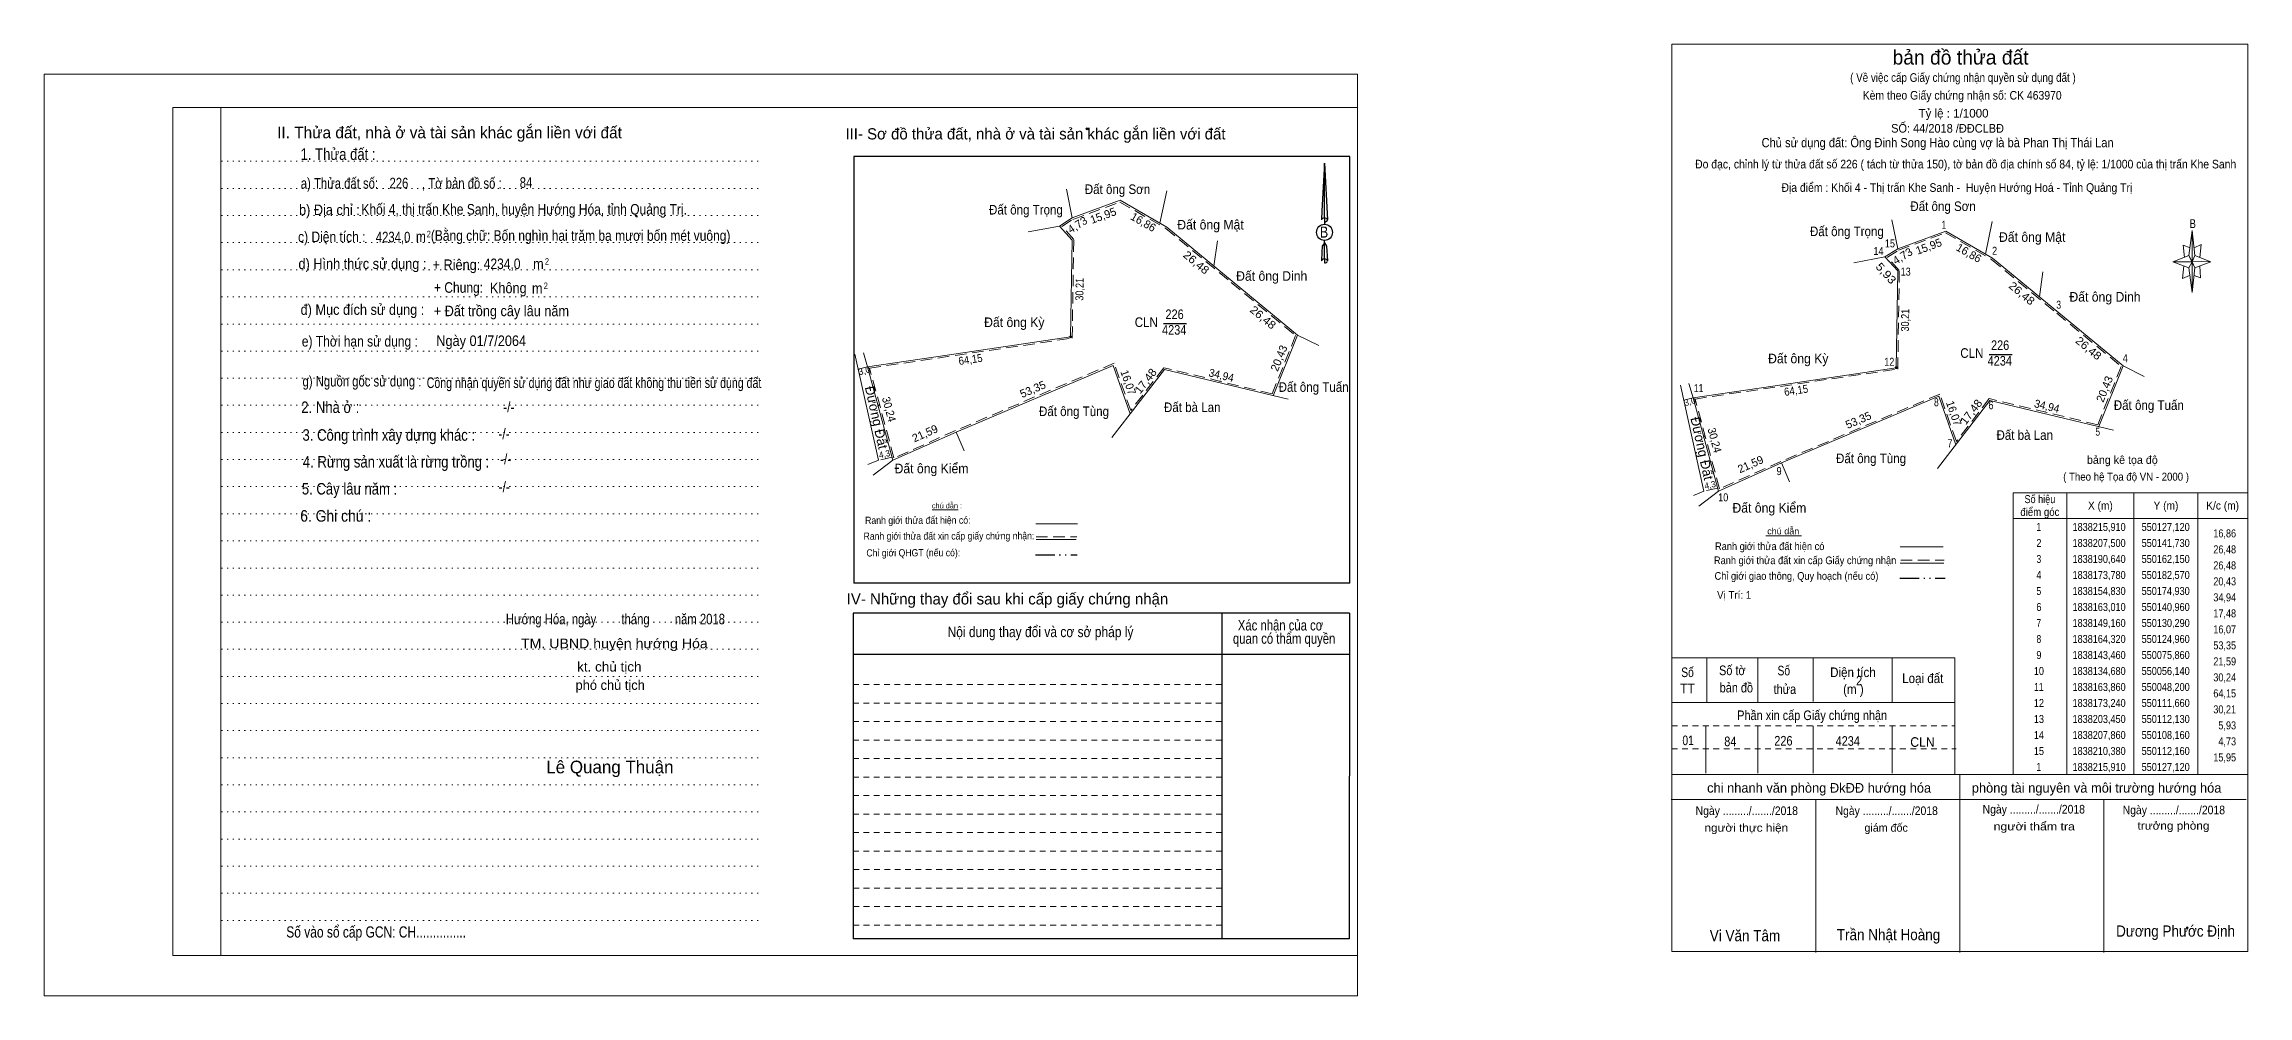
# Model space of a CAD drawing. Header units: metres. Extents: x 549105 to 551554, y 1837879 to 1838274.
# Drawn here: x 549533 to 550222, y 1837977 to 1838274 of the extents above; entities that cross this region are included whole.
import ezdxf
from ezdxf.enums import TextEntityAlignment as Align

# ---------------------------------------------------------------- set-up
doc = ezdxf.new("R2010")
doc.units = ezdxf.units.M
doc.header["$LTSCALE"] = 1.2
doc.header["$PDMODE"] = 32
doc.header["$PDSIZE"] = 0.6
for name, pattern in [('DASH_DOUBLE_DOT', [9.2, 5, -1.2, 0.3, -1.2, 0.3, -1.2]), ('DOTTED', [1.5, 0.3, -1.2]), ('MEDIUM_DASHED', [4.5, 3, -1.5]), ('SHORT_DASHED', [2.7, 1.5, -1.2])]:
    doc.linetypes.add(name, pattern=pattern)
for name, color, linetype, lineweight in [('1', 7, 'DOTTED', 13), ('10', 7, 'Continuous', 13), ('18', 7, 'Continuous', 25), ('2', 7, 'SHORT_DASHED', 13), ('22', 7, 'Continuous', 13), ('28', 7, 'Continuous', 25), ('5', 7, 'Continuous', 13), ('55', 7, 'Continuous', 13), ('62', 7, 'Continuous', 13), ('63', 7, 'Continuous', 13)]:
    doc.layers.add(name, color=color, linetype=linetype, lineweight=lineweight)

msp = doc.modelspace()

# ---------------------------------------------------------------- linework, layer by layer
at = {"layer": '1', "linetype": 'Continuous'}
for p, q in [((549573.16, 1838254.52), (549943.36, 1838254.52)), ((549573.16, 1838254.52), (549573.16, 1837989.52)), ((549943.36, 1838254.52), (549943.36, 1837987.32)), ((549573.16, 1837989.52), (549943.36, 1837989.52))]:
    msp.add_line(p, q, dxfattribs=at)
at = {"layer": '1'}
for p, q in [((549588.16, 1838254.52), (549588.16, 1837989.52)), ((549588.16, 1838254.52), (549588.16, 1837989.52)), ((549588.32, 1838237.72), (549757.4, 1838237.72)), ((549588.32, 1838229.24), (549757.4, 1838229.24)), ((549588.32, 1838220.8), (549757.4, 1838220.8)), ((549588.32, 1838212.32), (549757.4, 1838212.32)), ((549588.32, 1838203.84), (549757.4, 1838203.84)), ((549588.32, 1838195.36), (549757.4, 1838195.36)), ((549588.32, 1838186.88), (549757.4, 1838186.88)), ((549588.32, 1838178.44), (549757.4, 1838178.44)), ((549588.32, 1838169.96), (549757.4, 1838169.96)), ((549588.32, 1838161.48), (549757.4, 1838161.48)), ((549588.32, 1838153), (549757.4, 1838153)), ((549588.32, 1838144.56), (549757.4, 1838144.56)), ((549588.32, 1838136.08), (549757.4, 1838136.08)), ((549588.32, 1838127.6), (549757.4, 1838127.6)), ((549588.32, 1838119.12), (549757.4, 1838119.12)), ((549588.32, 1838110.64), (549757.4, 1838110.64)), ((549588.32, 1838102.16), (549757.4, 1838102.16)), ((549588.32, 1838093.72), (549757.4, 1838093.72)), ((549588.32, 1838085.24), (549757.4, 1838085.24)), ((549588.32, 1838076.76), (549757.4, 1838076.76)), ((549588.32, 1838068.28), (549757.4, 1838068.28)), ((549588.32, 1838059.84), (549757.4, 1838059.84)), ((549588.32, 1838051.36), (549757.4, 1838051.36)), ((549588.32, 1838042.88), (549757.4, 1838042.88)), ((549588.32, 1838034.4), (549757.4, 1838034.4)), ((549588.32, 1838025.92), (549757.4, 1838025.92)), ((549588.32, 1838017.48), (549757.4, 1838017.48)), ((549588.32, 1838009), (549757.4, 1838009)), ((549588.32, 1838000.52), (549757.4, 1838000.52))]:
    msp.add_line(p, q, dxfattribs=at)
at = {"layer": '1', "linetype": 'Continuous'}
for points in [[(549532.96, 1837976.92), (549943.36, 1837976.92), (549943.36, 1838264.92), (549532.96, 1838264.92)], [(549588.16, 1838254.52), (549943.36, 1838254.52), (549943.36, 1837989.52), (549588.16, 1837989.52)]]:
    msp.add_lwpolyline(points, close=True, dxfattribs=at)
at = {"layer": '10'}
for p, q in [((549852.4, 1838229.05), (549854.21, 1838220.03)), ((549869.17, 1838225.56), (549854.21, 1838220.03)), ((549869.17, 1838225.56), (549883.78, 1838217.15)), ((549883.72, 1838228.53), (549881.59, 1838218.41)), ((549854.21, 1838220.03), (549850.21, 1838217.51)), ((550110.35, 1838219.4), (550112.16, 1838210.38)), ((550141.67, 1838218.88), (550139.54, 1838208.76)), ((549854.18, 1838213.1), (549853.71, 1838182.89)), ((549924.62, 1838183.43), (549883.78, 1838217.15)), ((549898.48, 1838205.01), (549899.55, 1838212.88)), ((550127.12, 1838215.91), (550112.16, 1838210.38)), ((550127.12, 1838215.91), (550141.73, 1838207.5)), ((550112.16, 1838210.38), (550108.16, 1838207.86)), ((550182.57, 1838173.78), (550141.73, 1838207.5)), ((550112.13, 1838203.45), (550111.66, 1838173.24)), ((550156.43, 1838195.36), (550157.5, 1838203.23)), ((549916.98, 1838164.48), (549924.62, 1838183.43)), ((549931.23, 1838180.13), (549924.62, 1838183.43)), ((549790.25, 1838173.51), (549788.97, 1838177.9)), ((549798.19, 1838144.33), (549790.25, 1838173.51)), ((549817.91, 1838153.11), (549867.01, 1838173.97)), ((549883.01, 1838172.66), (549866.61, 1838151.37)), ((549867.01, 1838173.97), (549872.34, 1838158.81)), ((549883.01, 1838172.66), (549921.65, 1838163.35)), ((550174.93, 1838154.83), (550182.57, 1838173.78)), ((550189.18, 1838170.48), (550182.57, 1838173.78)), ((550048.2, 1838163.86), (550046.92, 1838168.25)), ((550056.14, 1838134.68), (550048.2, 1838163.86)), ((550075.86, 1838143.46), (550124.96, 1838164.32)), ((550140.96, 1838163.01), (550124.56, 1838141.72)), ((550124.96, 1838164.32), (550130.29, 1838149.16)), ((550140.96, 1838163.01), (550179.6, 1838153.7)), ((549798.19, 1838144.33), (549817.91, 1838153.11)), ((549792.02, 1838139.63), (549798.19, 1838144.33)), ((550056.14, 1838134.68), (550075.86, 1838143.46)), ((550049.97, 1838129.98), (550056.14, 1838134.68))]:
    msp.add_line(p, q, dxfattribs=at)
at = {"layer": '10', "lineweight": 25}
for p, q in [((549882.77, 1838187.04), (549889.91, 1838187.04)), ((550140.72, 1838177.39), (550147.86, 1838177.39))]:
    msp.add_line(p, q, dxfattribs=at)
at = {"layer": '10', "linetype": 'MEDIUM_DASHED'}
for p, q in [((549787.37, 1838172.73), (549790.25, 1838173.51)), ((550045.32, 1838163.08), (550048.2, 1838163.86)), ((549797.94, 1838145.24), (549793.65, 1838144.29)), ((550055.89, 1838135.59), (550051.6, 1838134.64))]:
    msp.add_line(p, q, dxfattribs=at)
for points in [[(549869.12, 1838225.01), (549883.49, 1838216.74), (549903.88, 1838199.9), (549924.02, 1838183.28), (549916.68, 1838165.07), (549882.81, 1838173.22), (549872.51, 1838159.84), (549867.3, 1838174.64), (549817.71, 1838153.57), (549798.52, 1838145.02), (549790.88, 1838173.1), (549854.2, 1838182.46), (549854.68, 1838213.29), (549850.98, 1838217.4), (549854.43, 1838219.58)], [(550127.07, 1838215.36), (550141.44, 1838207.09), (550161.83, 1838190.25), (550181.97, 1838173.63), (550174.63, 1838155.42), (550140.76, 1838163.57), (550130.46, 1838150.19), (550125.25, 1838164.99), (550075.66, 1838143.92), (550056.47, 1838135.37), (550048.83, 1838163.45), (550112.15, 1838172.81), (550112.63, 1838203.64), (550108.93, 1838207.75), (550112.38, 1838209.93)]]:
    msp.add_lwpolyline(points, close=True, dxfattribs=at)
at = {"layer": '10'}
for points in [[(549854.18, 1838213.1), (549850.21, 1838217.51), (549840.49, 1838215.68)], [(550112.13, 1838203.45), (550108.16, 1838207.86), (550098.44, 1838206.03)], [(549786.33, 1838177.43), (549793.65, 1838144.29), (549790.36, 1838142.99)], [(549853.71, 1838182.89), (549815.12, 1838177.15), (549790.25, 1838173.51)], [(550111.66, 1838173.24), (550073.07, 1838167.5), (550048.2, 1838163.86)], [(550044.28, 1838167.78), (550051.6, 1838134.64), (550048.31, 1838133.34)], [(549798.19, 1838144.33), (549817.91, 1838153.11), (549820.41, 1838147.22)], [(550056.14, 1838134.68), (550075.86, 1838143.46), (550078.36, 1838137.57)]]:
    msp.add_lwpolyline(points, dxfattribs=at)
for p in [(549853.71, 1838182.89), (550111.66, 1838173.24)]:
    msp.add_point(p, dxfattribs=at)
at = {"layer": '18'}
for p, q in [((549933, 1838237.12), (549933.92, 1838219.44)), ((549933, 1838237.12), (549933.92, 1838219.44)), ((549933, 1838237.12), (549933.92, 1838219.44)), ((549932.24, 1838222.2), (549932.08, 1838219.48)), ((549933, 1838220.04), (549933, 1838219.36)), ((549933, 1838219.36), (549933, 1838218.84)), ((549933, 1838218.84), (549933, 1838218.16)), ((549933, 1838218.84), (549933, 1838218.16)), ((549933, 1838218.84), (549933, 1838218.16)), ((549933.92, 1838219.44), (549933.92, 1838219.48)), ((549933, 1838212.2), (549933, 1838213)), ((549933, 1838212.2), (549933, 1838213)), ((549933, 1838212.2), (549933, 1838213)), ((549933, 1838212.2), (549933.68, 1838211.24)), ((549933, 1838212.2), (549933.68, 1838211.24)), ((549933, 1838212.2), (549933.68, 1838211.24)), ((549933.68, 1838211.24), (549933.92, 1838206.6)), ((549933.68, 1838211.24), (549933.92, 1838206.6)), ((549933.68, 1838211.24), (549933.92, 1838206.6)), ((549933, 1838207.2), (549933, 1838206.52)), ((549933, 1838206.52), (549933, 1838206)), ((549933.92, 1838206.6), (549933.92, 1838206.64))]:
    msp.add_line(p, q, dxfattribs=at)
for points in [[(549933, 1838220.04), (549933, 1838237.12), (549932.24, 1838222.2)], [(549933, 1838207.2), (549933, 1838212.2), (549932.32, 1838211.24), (549932.24, 1838209.36), (549932.08, 1838206.64)]]:
    msp.add_lwpolyline(points, dxfattribs=at)
msp.add_ellipse((549933.027, 1838215.529), major_axis=(0, 2.516), ratio=0.983453, dxfattribs=at)
for centre, start_param, end_param in [((549933.028, 1838219.406), 1.5707963, 3.074452), ((549933.028, 1838219.406), 0.0671406, 1.5707963), ((549933.028, 1838219.406), 4.712389, 6.2831853), ((549933.028, 1838206.565), 2.4910694, 3.0742784), ((549933.028, 1838206.565), 1.5707963, 2.4910694), ((549933.028, 1838206.565), 0.0671406, 1.5707963), ((549933.028, 1838206.565), 4.712389, 6.2831853)]:
    msp.add_ellipse(centre, major_axis=(0.907, 0), ratio=0.655448, start_param=start_param, end_param=end_param, dxfattribs=at)
at = {"layer": '2'}
for p, q in [((549900.92, 1838068.44), (549785.76, 1838068.44)), ((549900.92, 1838062.68), (549785.76, 1838062.68)), ((549900.92, 1838056.88), (549785.76, 1838056.88)), ((549900.92, 1838051.12), (549785.76, 1838051.12)), ((549900.96, 1838045.32), (549785.76, 1838045.32)), ((549900.96, 1838039.52), (549785.76, 1838039.52)), ((549900.96, 1838033.76), (549785.76, 1838033.76)), ((549900.96, 1838027.96), (549785.76, 1838027.96)), ((549900.96, 1838022.16), (549785.76, 1838022.16)), ((549901, 1838016.4), (549785.76, 1838016.4)), ((549901, 1838010.6), (549785.76, 1838010.6)), ((549901, 1838004.84), (549785.76, 1838004.84)), ((549901, 1837999.04), (549785.76, 1837999.04))]:
    msp.add_line(p, q, dxfattribs=at)
at = {"layer": '22'}
for p, q in [((550131.52, 1837990.48), (550131.56, 1838046.24)), ((550086.52, 1837990.52), (550086.56, 1838038.28)), ((550176.52, 1837990.44), (550176.56, 1838038.28))]:
    msp.add_line(p, q, dxfattribs=at)
at = {"layer": '28'}
for p, q in [((549785.92, 1838239.2), (549785.92, 1838105.92)), ((549940.96, 1838105.92), (549785.92, 1838105.92)), ((549900.92, 1838096.52), (549901, 1837994.76)), ((549940.8, 1838096.52), (549940.72, 1837994.76)), ((549940.8, 1838083.6), (549785.76, 1838083.6)), ((549940.72, 1837994.76), (549785.76, 1837994.76))]:
    msp.add_line(p, q, dxfattribs=at)
at = {"layer": '28', "linetype": 'SHORT_DASHED', "lineweight": 13}
msp.add_line((549900.92, 1838074.24), (549785.76, 1838074.24), dxfattribs=at)
at = {"layer": '28'}
for points in [[(549940.96, 1838105.92), (549940.96, 1838239.2), (549785.92, 1838239.2)], [(549940.8, 1838096.52), (549785.76, 1838096.52), (549785.76, 1837994.76)]]:
    msp.add_lwpolyline(points, dxfattribs=at)
msp.add_point((549858.84, 1838247.84), dxfattribs=at)
at = {"layer": '5'}
msp.add_line((550041.4, 1838038.28), (550221, 1838038.28), dxfattribs=at)
msp.add_lwpolyline([(550041.56, 1838274.36), (550221.56, 1838274.36), (550221.56, 1837990.76), (550041.56, 1837990.76)], close=True, dxfattribs=at)
at = {"layer": '55'}
for p, q in [((549810.44, 1838128.84), (549818.56, 1838128.8)), ((549842.82, 1838124.48), (549855.82, 1838124.48)), ((549842.94, 1838119.56), (549855.42, 1838119.56)), ((549842.94, 1838119.56), (549855.42, 1838119.56))]:
    msp.add_line(p, q, dxfattribs=at)
at = {"layer": '55', "linetype": 'DASH_DOUBLE_DOT', "lineweight": 25}
msp.add_line((549842.74, 1838114.76), (549855.74, 1838114.76), dxfattribs=at)
at = {"layer": '55', "linetype": 'MEDIUM_DASHED'}
msp.add_line((549842.9, 1838120.4), (549855.7, 1838120.4), dxfattribs=at)
at = {"layer": '62'}
for p, q in [((550203.12, 1838208.28), (550204.12, 1838216.08)), ((550203.12, 1838204.48), (550198.12, 1838206.28)), ((550204.92, 1838204.48), (550204.12, 1838196.68)), ((550204.92, 1838208.28), (550209.92, 1838206.28)), ((550206.52, 1838205.08), (550206.72, 1838201.28)), ((550206.72, 1838201.28), (550204.72, 1838202.08)), ((550070.88, 1838120.7), (550082.08, 1838120.7)), ((550112.9, 1838117.28), (550126.36, 1838117.28)), ((550112.94, 1838112.16), (550126.52, 1838112.16)), ((550041.56, 1838082.56), (550129.96, 1838082.56)), ((550052.48, 1838082.56), (550052.48, 1838068.56)), ((550068.48, 1838082.56), (550068.48, 1838068.56)), ((550085.76, 1838082.56), (550085.76, 1838068.88)), ((550110.36, 1838082.56), (550110.36, 1838068.56)), ((550129.96, 1838082.56), (550129.96, 1838046.16)), ((550041.56, 1838068.56), (550129.96, 1838068.56)), ((550052.16, 1838061.36), (550052.16, 1838046.56)), ((550068.48, 1838061.36), (550068.48, 1838046.56)), ((550085.76, 1838061.36), (550085.76, 1838046.56)), ((550110.36, 1838061.36), (550110.36, 1838046.56)), ((550041.56, 1838046.16), (550221.56, 1838046.16))]:
    msp.add_line(p, q, dxfattribs=at)
at = {"layer": '62', "linetype": 'MEDIUM_DASHED'}
msp.add_line((550113.06, 1838113.08), (550126.64, 1838113.08), dxfattribs=at)
at = {"layer": '62', "linetype": 'DASH_DOUBLE_DOT', "lineweight": 25}
msp.add_line((550112.82, 1838107.44), (550127, 1838107.44), dxfattribs=at)
at = {"layer": '62', "linetype": 'SHORT_DASHED'}
for p, q in [((550041.56, 1838061.36), (550129.96, 1838061.36)), ((550041.56, 1838054.16), (550130.36, 1838054.16))]:
    msp.add_line(p, q, dxfattribs=at)
at = {"layer": '62'}
for points in [[(550203.52, 1838210.68), (550201.32, 1838211.48), (550201.72, 1838207.68)], [(550204.72, 1838210.68), (550206.92, 1838211.68), (550206.52, 1838207.68)], [(550204.12, 1838206.28), (550203.12, 1838208.28), (550198.12, 1838206.28)], [(550201.52, 1838205.08), (550201.12, 1838201.08), (550203.32, 1838202.08)], [(550204.12, 1838206.28), (550204.92, 1838204.48), (550209.92, 1838206.28)]]:
    msp.add_lwpolyline(points, dxfattribs=at)
for points in [[(550204.12, 1838216.08), (550204.92, 1838208.28), (550204.12, 1838206.28)], [(550204.12, 1838206.28), (550198.12, 1838206.28), (550203.12, 1838208.28), (550204.92, 1838204.48), (550209.92, 1838206.28), (550204.12, 1838206.48)], [(550204.12, 1838206.28), (550204.12, 1838196.68), (550203.12, 1838204.48)]]:
    msp.add_lwpolyline(points, close=True, dxfattribs=at)
msp.add_point((550202.62, 1837998.2), dxfattribs=at)
at = {"layer": '63'}
for p, q in [((550164.96, 1838134.16), (550164.96, 1838046.16)), ((550185.96, 1838134.16), (550185.96, 1838046.16)), ((550205.96, 1838134.16), (550205.96, 1838046.16)), ((550148.16, 1838126.16), (550221.56, 1838126.16))]:
    msp.add_line(p, q, dxfattribs=at)
msp.add_lwpolyline([(550148.16, 1838134.16), (550221.56, 1838134.16), (550221.56, 1838046.16), (550148.16, 1838046.16)], close=True, dxfattribs=at)

# ---------------------------------------------------------------- texts
at = {"layer": '10'}
for s, width, p in [('Đất ông Sơn', 0.9, (549868.35, 1838227.5)), ('Đất ông Sơn', 0.9, (550126.3, 1838222.19)), ('Đất ông Trọng', 0.9, (549839.745, 1838221.1)), ('Đất ông Mật', 0.95, (549897.41, 1838216.42)), ('Đất ông Trọng', 0.9, (550096.255, 1838214.34)), ('Đất ông Mật', 0.95, (550154.16, 1838212.56)), ('Đất ông Dinh', 0.95, (549916.545, 1838200.39)), ('Đất ông Dinh', 0.95, (550176.905, 1838193.88)), ('226', 0.85, (549886.19, 1838188.42)), ('Đất ông Kỳ', 0.95, (549836.115, 1838185.93)), ('4234', 0.85, (549886.075, 1838183.55)), ('Đất ông Kỳ', 0.95, (550081.065, 1838174.6)), ('4234', 0.85, (550144.025, 1838173.9)), ('226', 0.85, (550144.14, 1838178.77)), ('Đất bà Lan', 0.9, (549891.71, 1838159.37)), ('Đất ông Tuấn', 0.9, (549929.635, 1838165.69)), ('Đất ông Tuấn', 0.9, (550190.595, 1838160.02)), ('Đất ông Tùng', 0.9, (549854.765, 1838158.11)), ('Đất bà Lan', 0.9, (550151.83, 1838150.69)), ('Đất ông Kiểm', 0.95, (549810.24, 1838140.24)), ('Đất ông Tùng', 0.9, (550103.805, 1838143.4)), ('Đất ông Kiểm', 0.95, (550072.04, 1838127.94))]:
    msp.add_text(s, height=3, dxfattribs=dict(at, width=width)).set_placement(p, align=Align.CENTER)
for s, height, rotation, p in [('4,73', 2.5, 32.211, (549856.489, 1838216.823)), ('15,95', 2.5, 20.287, (549864.317, 1838219.603)), ('16,86', 2.5, 330.074, (549875.796, 1838217.642)), ('15,95', 2.5, 20.287, (550122.267, 1838209.953)), ('16,86', 2.5, 330.074, (550133.746, 1838207.992)), ('4,73', 2.5, 32.211, (550114.319, 1838207.053)), ('20,43', 2.5, 68.042, (549919.971, 1838175.743)), ('3,0', 2, 15.154, (549789.494, 1838171.328)), ('20,43', 2.5, 68.042, (550177.921, 1838166.093)), ('Đường Đất', 3, 282.456, (549791.553, 1838157.344)), ('53,35', 2.5, 23.018, (549842.376, 1838165.359)), ('3,0', 2, 15.154, (550047.444, 1838161.678)), ('Đường Đất', 3, 282.456, (550049.503, 1838147.694)), ('53,35', 2.5, 23.018, (550100.326, 1838155.709)), ('21,59', 2.5, 24, (549808.707, 1838151.565)), ('21,59', 2.5, 24, (550066.657, 1838141.915))]:
    msp.add_text(s, height=height, rotation=rotation, dxfattribs=at).set_placement(p, align=Align.CENTER)
for s, height, width, p in [(' 1', 2.5, 0.75, (550127.27, 1838216.64)), (' 14', 2.5, 0.85, (550107.72, 1838208.45)), (' 15', 2.5, 0.85, (550111.28, 1838210.82)), (' 2', 2.5, 0.85, (550143.19, 1838208.52)), (' 13', 2.5, 0.85, (550116.21, 1838202)), (' 3', 2.5, 0.8, (550163.17, 1838191.66)), ('CLN ', 3, 0.9, (549881.97, 1838185.96)), ('CLN ', 3, 0.9, (550139.92, 1838176.31)), (' 4', 2.5, 0.85, (550184.03, 1838174.95)), (' 12', 2.5, 0.85, (550111.08, 1838173.82)), (' 11', 2.5, 0.8, (550051.41, 1838165.61)), (' 8', 2.5, 0.8, (550124.96, 1838161.19)), (' 6', 2.5, 0.85, (550142.06, 1838160.25)), (' 7', 2.5, 0.8, (550129.19, 1838148.36)), (' 5', 2.5, 0.8, (550175.37, 1838151.99)), (' 9', 2.5, 0.85, (550075.86, 1838139.67)), (' 10', 2.5, 0.85, (550059.2, 1838131.47))]:
    msp.add_text(s, height=height, dxfattribs=dict(at, width=width)).set_placement(p, align=Align.RIGHT)
for s, height, rotation, width, p in [('26,48', 2.5, 320.455, 1.1, (549892.169, 1838205.151)), ('5,93', 2.5, 311.994, 1.15, (550107.541, 1838201.901)), ('30,21', 2.5, 89.109, 0.85, (549857.735, 1838197.716)), ('26,48', 2.5, 320.455, 1.1, (550150.119, 1838195.501)), ('26,48', 2.5, 320.455, 1.1, (549913.029, 1838187.991)), ('30,21', 2.5, 89.109, 0.85, (550115.685, 1838188.066)), ('64,15', 2.5, 8.408, 0.9, (549822.607, 1838174.591)), ('26,48', 2.5, 320.455, 1.1, (550170.979, 1838178.341)), ('16,07', 2.5, 289.371, 0.95, (549870.544, 1838168.235)), ('17,48', 2.5, 52.389, 1.05, (549878.125, 1838168.302)), ('34,94', 2.5, 346.461, 0.95, (549900.512, 1838169.66)), ('30,24', 2.5, 285.222, 0.95, (549795.773, 1838159.898)), ('64,15', 2.5, 8.408, 0.9, (550080.557, 1838164.941)), ('16,07', 2.5, 289.371, 0.95, (550128.494, 1838158.585)), ('17,48', 2.5, 52.389, 1.05, (550136.075, 1838158.652)), ('34,94', 2.5, 346.461, 0.95, (550158.462, 1838160.01)), ('30,24', 2.5, 285.222, 0.95, (550053.723, 1838150.248)), ('4,3', 2, 12.486, 0.95, (549795.769, 1838145.281)), ('4,3', 2, 12.486, 0.95, (550053.719, 1838135.631))]:
    msp.add_text(s, height=height, rotation=rotation, dxfattribs=dict(at, width=width)).set_placement(p, align=Align.CENTER)
at = {"layer": '18'}
for s, height, p in [('II. Thửa đất, nhà ở và tài sản khác gắn liền với đất', 3.6, (549659.64, 1838244.92)), ('phó chủ tịch', 3, (549709.84, 1838072.56)), ('Lê Quang Thuận', 3.96, (549709.755, 1838046.48))]:
    msp.add_text(s, height=height, dxfattribs=at).set_placement(p, align=Align.CENTER)
for s, height, width, p in [('1. Thửa đất :', 3.6, 0.85, (549624.815, 1838238.16)), ('a) Thửa đất số:              , Tờ bản đồ số : ', 3.3, 0.8, (549645.035, 1838229.2)), ('226', 3.3, 0.8, (549643.835, 1838229.28)), ('84', 3.3, 0.8, (549683.54, 1838229.44)), ('Khối 4, thị trấn Khe Sanh, huyện Hướng Hóa, tỉnh Quảng Trị.', 3.3, 0.85, (549682.965, 1838221.08)), ('b) Địa chỉ : ', 3.3, 0.9, (549622.66, 1838220.92)), ('c) Diện tích :                                                   ', 3.3, 0.85, (549649.43, 1838212.48)), ('4234,0', 3.3, 0.8, (549642, 1838212.4)), (' m', 3.3, 0.85, (549650.195, 1838212.56)), ('2', 2, 0.75, (549653.175, 1838214)), ('(Bằng chữ: Bốn nghìn hai trăm ba mươi bốn mét vuông)', 3.3, 0.85, (549700.605, 1838212.88)), ('B', 3.456, 0.85, (549932.895, 1838213.88)), ('d) Hình thức sử dụng :', 3.3, 0.9, (549632.435, 1838204.08)), ('+ Riêng: ', 3.3, 0.9, (549662.35, 1838203.76)), ('4234,0', 3.3, 0.85, (549676.075, 1838204.04)), (' m', 3.3, 0.9, (549686.855, 1838204.04)), ('2', 2, 0.8, (549690.09, 1838205.44)), ('       + Chung:', 3.3, 0.85, (549658.8, 1838196.64)), ('Không', 3.3, 0.9, (549678, 1838196.51)), (' m', 3.3, 0.9, (549686.495, 1838196.39)), ('2', 2, 0.8, (549689.73, 1838197.83)), ('đ) Mục đích sử dụng :', 3.3, 0.9, (549632.435, 1838189.75)), ('+ Đất trồng cây lâu năm', 3.3, 0.9, (549675.85, 1838189.33)), ('e) Thời hạn sử dụng :', 3.3, 0.85, (549631.62, 1838179.84)), ('g) Nguồn gốc sử dụng :', 3.3, 0.8, (549632.275, 1838167.36)), ('Công nhận quyền sử dụng đất như giao đất không thu tiền sử dụng đất', 3.3, 0.75, (549704.795, 1838166.88)), ('2. Nhà ở :', 3.6, 0.85, (549622.395, 1838159.08)), ('3. Công trình xây dựng khác :', 3.6, 0.85, (549640.66, 1838150.4)), ('4. Rừng sản xuất là rừng trồng :', 3.6, 0.85, (549642.935, 1838142.04)), ('5. Cây lâu năm :', 3.6, 0.85, (549628.39, 1838133.6)), ('6. Ghi chú :', 3.6, 0.9, (549624.075, 1838125.12)), ('Hướng Hóa, ngày        tháng        năm 2018', 3.3, 0.8, (549711.485, 1838093.04)), ('TM. UBND huyện hướng Hóa', 3, 1.1, (549711.15, 1838085.56)), ('kt. chủ tịch', 3, 1.05, (549709.57, 1838078.28)), ('Số vào sổ cấp GCN: CH...............', 3.5, 0.8, (549636.72, 1837995.16))]:
    msp.add_text(s, height=height, dxfattribs=dict(at, width=width)).set_placement(p, align=Align.CENTER)
at = {"layer": '28'}
for s, p in [('III- Sơ đồ thửa đất, nhà ở và tài sản khác gắn liền với đất', (549842.73, 1838244.56)), ('IV- Những thay đổi sau khi cấp giấy chứng nhận', (549833.97, 1838099.24))]:
    msp.add_text(s, height=3.5, dxfattribs=at).set_placement(p, align=Align.CENTER)
for s, width, p in [('-/-', 0.85, (549678.155, 1838159.28)), ('-/-', 0.85, (549676.675, 1838150.92)), ('-/-', 0.85, (549677.195, 1838143.04)), ('-/-', 0.85, (549676.755, 1838134.36)), ('Xác nhận của cơ', 0.8, (549919.28, 1838091.12)), ('Nội dung thay đổi và cơ sở pháp lý', 0.85, (549844.3, 1838089.04)), (' quan có thẩm quyền', 0.8, (549919.93, 1838086.96))]:
    msp.add_text(s, height=3.3, dxfattribs=dict(at, width=width)).set_placement(p, align=Align.CENTER)
at = {"layer": '55'}
msp.add_text('chú dẫn :', height=1.665, rotation=359.976, dxfattribs=at).set_placement((549815.065, 1838129.278), align=Align.CENTER)
at = {"layer": '55', "width": 0.9}
for s, height, p in [('Ranh giới thửa đất xin cấp giấy chứng nhận:', 2.24, (549815.688, 1838119.537)), ('Ranh giới thửa đất hiện có:', 2.26, (549805.963, 1838124.435)), ('Chỉ giới QHGT (nếu có):', 2.25, (549804.553, 1838114.272))]:
    msp.add_text(s, height=height, rotation=0.127, dxfattribs=at).set_placement(p, align=Align.CENTER)
at = {"layer": '62'}
for s, height, p in [('bản đồ thửa đất', 4.5, (550131.78, 1838267.96)), ('Tỷ lệ : 1/1000', 2.7, (550129.575, 1838251.4)), ('bảng kê tọa độ', 2.5, (550182.33, 1838143.18)), ('chi nhanh văn phòng ĐkĐĐ hướng hóa', 3, (550087.575, 1838040.44)), ('phòng tài nguyên và môi trường hướng hóa', 3, (550174.28, 1838040.44)), ('giám đốc', 2.5, (550108.52, 1838028.24))]:
    msp.add_text(s, height=height, dxfattribs=at).set_placement(p, align=Align.CENTER)
for s, height, width, p in [('( Về việc cấp Giấy chứng nhận quyền sử dụng đất )', 2.7, 0.85, (550132.515, 1838262.56)), ('Kèm theo Giấy chứng nhận số: CK 463970', 2.7, 0.9, (550132.275, 1838257)), ('SỐ: 44/2018 /ĐĐCLBĐ', 2.7, 0.95, (550127.715, 1838246.68)), ('Đo đạc, chỉnh lý từ thửa đất số 226 ( tách từ thửa 150), tờ bản đồ địa chính số 84, tỷ lệ: 1/1000 của thị trấn Khe Sanh', 2.7, 0.9, (550133.375, 1838235.5)), ('Địa điểm : Khối 4 - Thị trấn Khe Sanh -  Huyện Hướng Hoá - Tỉnh Quảng Trị ', 2.7, 0.9, (550131.07, 1838228.18)), ('B', 2.755, 0.8, (550204.325, 1838216.88)), ('Ngày 01/7/2064', 3.3, 0.9, (549669.54, 1838180)), ('chú dẫn', 2, 1.05, (550076.37, 1838121.14)), ('Ranh giới thửa đất xin cấp Giấy chứng nhận', 2.4, 0.9, (550083.195, 1838111.84)), ('Ranh giới thửa đất hiện có ', 2.4, 0.9, (550072.54, 1838116.24)), ('Chỉ giới giao thông, Quy hoạch (nếu có)', 2.4, 0.9, (550080.505, 1838106.96)), ('Vị Trí: 1', 2.4, 0.95, (550061.03, 1838101.03)), ('Số tờ', 3, 0.85, (550060.465, 1838077.16)), ('Số', 3, 0.8, (550076.54, 1838077.08)), ('TT', 3, 0.95, (550046.455, 1838071.48)), ('Số', 3, 0.8, (550046.46, 1838076.56)), ('bản đồ', 3, 0.85, (550061.715, 1838071.76)), ('thửa', 3, 0.85, (550076.885, 1838071.28)), ('Diện tích', 3, 0.9, (550098.15, 1838076.56)), ('(m )', 3, 0.9, (550098.295, 1838071.28)), ('2', 3, 0.85, (550100.09, 1838073.96)), ('Loại đất', 3, 0.9, (550119.965, 1838074.68)), ('Phần xin cấp Giấy chứng nhận', 3, 0.85, (550085.4, 1838063.12)), ('01', 3, 0.8, (550046.65, 1838055.28)), ('84', 3, 0.85, (550059.84, 1838054.96)), ('226', 3, 0.85, (550076.42, 1838055.16)), ('4234', 3, 0.85, (550096.525, 1838055.08)), ('CLN', 3, 0.95, (550119.87, 1838054.76)), ('Ngày ........./......./2018', 2.7, 0.9, (550064.975, 1838033.44)), ('Ngày ........./......./2018', 2.7, 0.9, (550108.695, 1838033.44)), ('Ngày ........./......./2018', 2.7, 0.9, (550154.655, 1838033.92)), ('Ngày ........./......./2018', 2.7, 0.9, (550198.415, 1838033.68)), ('người thực hiện', 2.5, 1.1, (550064.82, 1838028.24)), ('người thẩm tra', 2.5, 1.15, (550154.8, 1838028.64)), (' trưởng phòng', 2.5, 1.1, (550197.795, 1838028.88)), ('Vi Văn Tâm', 3.5, 0.9, (550064.415, 1837994)), ('Trần Nhật Hoàng', 3.5, 0.9, (550109.26, 1837994.32)), ('Dương Phước Định', 3.5, 0.9, (550198.955, 1837995.44))]:
    msp.add_text(s, height=height, dxfattribs=dict(at, width=width)).set_placement(p, align=Align.CENTER)
at = {"layer": '62', "width": 0.9}
msp.add_text('Chủ sử dụng đất: Ông Đinh Song Hào cùng vợ là bà Phan Thị Thái Lan', height=2.88, dxfattribs=at).set_placement((550069.6, 1838242.12))
at = {"layer": '63'}
for s, width, p in [('( Theo hệ Tọa độ VN - 2000 )', 0.9, (550183.49, 1838137.92)), ('điểm góc', 0.9, (550156.56, 1838126.91)), ('Số hiệu', 0.85, (550156.56, 1838130.91)), ('X (m)', 0.95, (550175.46, 1838128.91)), ('Y (m)', 0.95, (550195.955, 1838128.91)), ('K/c (m)', 0.95, (550213.66, 1838128.91)), (' 1', 0.75, (550155.855, 1838122.21)), ('1838215,910', 0.85, (550175.06, 1838122.21)), ('550127,120', 0.85, (550195.865, 1838122.21)), (' 3', 0.8, (550155.86, 1838112.21)), (' 2', 0.85, (550155.86, 1838117.21)), ('1838207,500', 0.85, (550175.06, 1838117.21)), ('1838190,640', 0.85, (550175.06, 1838112.21)), ('550141,730', 0.85, (550195.865, 1838117.21)), ('550162,150', 0.85, (550195.865, 1838112.21)), (' 4', 0.85, (550155.855, 1838107.21)), ('1838173,780', 0.85, (550175.06, 1838107.21)), ('550182,570', 0.85, (550195.865, 1838107.21)), (' 5', 0.8, (550155.86, 1838102.21)), ('1838154,830', 0.85, (550175.06, 1838102.21)), ('550174,930', 0.85, (550195.865, 1838102.21)), (' 6', 0.85, (550155.86, 1838097.21)), (' 7', 0.8, (550155.86, 1838092.21)), ('1838163,010', 0.85, (550175.06, 1838097.21)), ('1838149,160', 0.85, (550175.06, 1838092.21)), ('550140,960', 0.85, (550195.865, 1838097.21)), ('550130,290', 0.85, (550195.865, 1838092.21)), (' 8', 0.8, (550155.86, 1838087.21)), ('1838164,320', 0.85, (550175.06, 1838087.21)), ('550124,960', 0.85, (550195.865, 1838087.21)), (' 9', 0.85, (550155.855, 1838082.21)), ('1838143,460', 0.85, (550175.06, 1838082.21)), ('550075,860', 0.85, (550195.865, 1838082.21)), (' 10', 0.85, (550155.855, 1838077.21)), (' 11', 0.8, (550155.855, 1838072.21)), ('1838134,680', 0.85, (550175.06, 1838077.21)), ('1838163,860', 0.85, (550175.06, 1838072.21)), ('550056,140', 0.85, (550195.865, 1838077.21)), ('550048,200', 0.85, (550195.865, 1838072.21)), (' 12', 0.85, (550155.86, 1838067.21)), ('1838173,240', 0.85, (550175.06, 1838067.21)), ('550111,660', 0.85, (550195.865, 1838067.21)), (' 14', 0.85, (550155.855, 1838057.21)), (' 13', 0.85, (550155.86, 1838062.21)), ('1838203,450', 0.85, (550175.06, 1838062.21)), ('1838207,860', 0.85, (550175.06, 1838057.21)), ('550112,130', 0.85, (550195.865, 1838062.21)), ('550108,160', 0.85, (550195.865, 1838057.21)), (' 15', 0.85, (550155.86, 1838052.21)), ('1838210,380', 0.85, (550175.06, 1838052.21)), ('550112,160', 0.85, (550195.865, 1838052.21)), (' 1', 0.75, (550155.855, 1838047.21)), ('1838215,910', 0.85, (550175.06, 1838047.21)), ('550127,120', 0.85, (550195.865, 1838047.21))]:
    msp.add_text(s, height=2.5, dxfattribs=dict(at, width=width)).set_placement(p, align=Align.CENTER)
at = {"layer": '63', "width": 0.85}
for s, p in [('16,86', (550217.86, 1838120.21)), ('26,48', (550217.86, 1838115.21)), ('26,48', (550217.86, 1838110.21)), ('20,43', (550217.86, 1838105.21)), ('34,94', (550217.86, 1838100.21)), ('17,48', (550217.86, 1838095.21)), ('53,35', (550217.86, 1838085.21)), ('16,07', (550217.86, 1838090.21)), ('21,59', (550217.86, 1838080.21)), ('30,24', (550217.86, 1838075.21)), ('30,21', (550217.86, 1838065.21)), ('64,15', (550217.86, 1838070.21)), ('5,93', (550217.86, 1838060.21)), ('15,95', (550217.86, 1838050.21)), ('4,73', (550217.86, 1838055.21))]:
    msp.add_text(s, height=2.5, dxfattribs=at).set_placement(p, align=Align.RIGHT)

doc.saveas('drawing.dxf')
